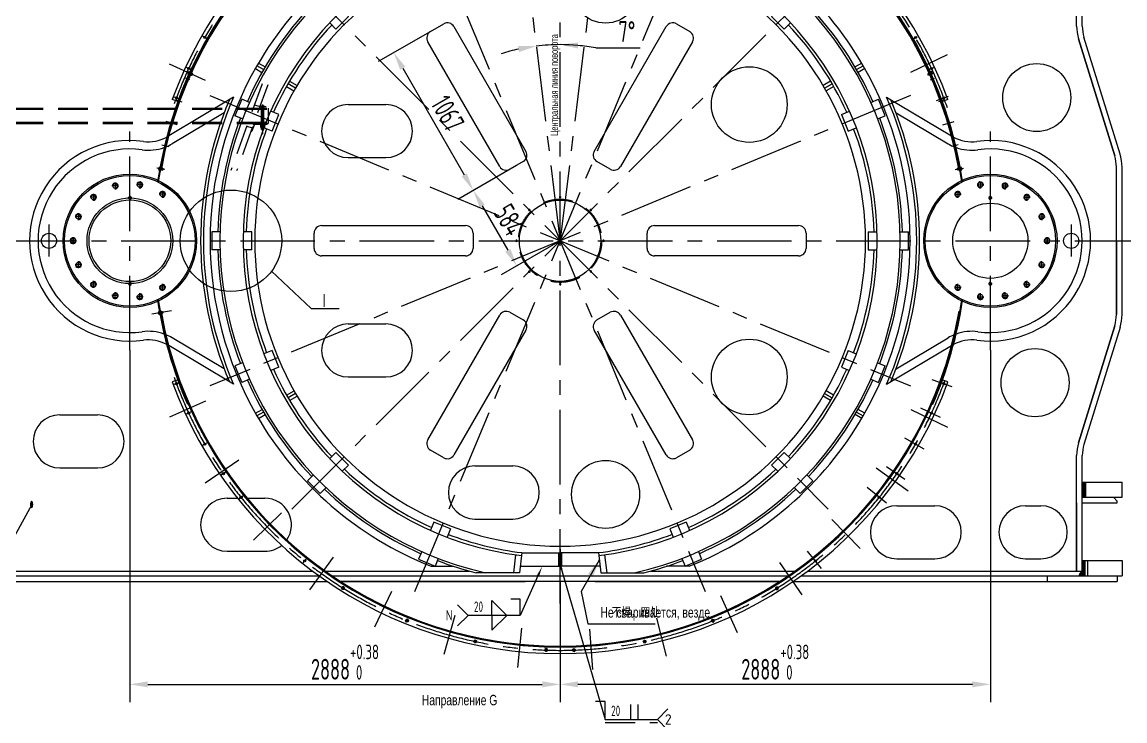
# Model space of a CAD drawing. Header units: millimetres. Extents: x 0 to 16800, y -457 to 11880.
# Drawn here: x 3777 to 11181, y 4265 to 8954 of the extents above; entities that cross this region are included whole.
import ezdxf
from ezdxf.enums import TextEntityAlignment as Align

# ---------------------------------------------------------------- set-up
doc = ezdxf.new("R2010")
doc.units = ezdxf.units.MM
doc.header["$LTSCALE"] = 400
doc.linetypes.add('F', pattern=[0.75, 0.5, -0.25])
doc.linetypes.add('G', pattern=[2, 1.25, -0.25, 0.25, -0.25])
for name, color, linetype in [('01', 7, 'Continuous'), ('02', 1, 'Continuous'), ('04', 2, 'F'), ('05', 142, 'G'), ('08', 1, 'Continuous'), ('10', 1, 'Continuous'), ('11', 3, 'Continuous'), ('13', 3, 'Continuous')]:
    doc.layers.add(name, color=color, linetype=linetype)
doc.styles.get("Standard").update_dxf_attribs({"font": 'isocp', "width": 0.707, "bigfont": 'intecad.shx'})
doc.dimstyles.new('INTE', dxfattribs={"dimscale": 40, "dimtxt": 3.5, "dimasz": 3, "dimexe": 3, "dimexo": 0, "dimgap": 1, "dimtad": 1, "dimdec": 1, "dimdsep": 46, "dimtxsty": 'Standard', "dimcen": 0, "dimclrd": 1, "dimclre": 1, "dimclrt": 3, "dimaunit": 1, "dimadec": 0, "dimazin": 0, "dimtfac": 1, "dimtmove": 0, "dimatfit": 0, "dimfxl": 1, "dimarcsym": 0})
doc.dimstyles.new('INTE$2', dxfattribs={"dimscale": 40, "dimtxt": 3.5, "dimasz": 3, "dimexe": 3, "dimexo": 0, "dimgap": 1, "dimtad": 1, "dimtih": 1, "dimtoh": 1, "dimdec": 1, "dimdsep": 46, "dimtxsty": 'Standard', "dimcen": 0, "dimclrd": 1, "dimclre": 1, "dimclrt": 3, "dimaunit": 1, "dimadec": 0, "dimazin": 0, "dimtfac": 1, "dimtmove": 0, "dimatfit": 0, "dimfxl": 1, "dimarcsym": 0})

# ---------------------------------------------------------------- blocks, each defined once
blk = doc.blocks.new('*D70')
at = {"layer": '08', "color": 1, "lineweight": -2}
for p, q in [((4501.1, 6751.9), (4501.1, 4390.7)), ((7389.1, 5094.1), (7389.1, 4390.7)), ((4621.1, 4510.7), (7269.1, 4510.7))]:
    blk.add_line(p, q, dxfattribs=at)
at = {"layer": '08', "color": 1}
for points in [[(4621.1, 4530.7), (4621.1, 4490.7), (4501.1, 4510.7)], [(7269.1, 4530.7), (7269.1, 4490.7), (7389.1, 4510.7)]]:
    blk.add_solid(points, dxfattribs=at)
at = {"layer": 'Defpoints', "color": 0}
for p in [(4501.1, 6751.9), (7389.1, 5094.1), (7389.1, 4510.7)]:
    blk.add_point(p, dxfattribs=at)
at = {"layer": '08', "color": 3, "insert": (5945.1, 4659.7), "char_height": 140, "attachment_point": 5}
blk.add_mtext('2888{\\C3;\\H0.7x;\\S+0.38^  0;}', dxfattribs=at)
blk = doc.blocks.new('*D71')
at = {"layer": '08', "color": 1, "lineweight": -2}
for p, q in [((10277.1, 6751.9), (10277.1, 4390.7)), ((7389.1, 5094.1), (7389.1, 4390.7)), ((10157.1, 4510.7), (7509.1, 4510.7))]:
    blk.add_line(p, q, dxfattribs=at)
at = {"layer": '08', "color": 1}
for points in [[(7509.1, 4530.7), (7509.1, 4490.7), (7389.1, 4510.7)], [(10157.1, 4530.7), (10157.1, 4490.7), (10277.1, 4510.7)]]:
    blk.add_solid(points, dxfattribs=at)
at = {"layer": 'Defpoints', "color": 0}
for p in [(10277.1, 6751.9), (7389.1, 5094.1), (7389.1, 4510.7)]:
    blk.add_point(p, dxfattribs=at)
at = {"layer": '08', "color": 3, "insert": (8833.1, 4659.7), "char_height": 140, "attachment_point": 5}
blk.add_mtext('2888{\\C3;\\H0.7x;\\S+0.38^  0;}', dxfattribs=at)
blk = doc.blocks.new('RET')
at = {"layer": '01', "color": 7, "linetype": 'Continuous'}
for p, q in [((11299, 6954.1), (11299, 6834.1)), ((11299, 6954.1), (11358.1, 6954.1)), ((11512.9, 6954.1), (11568.7, 6954.1)), ((11568.7, 6834.1), (11568.7, 6954.1)), ((11299, 6834.1), (11358.1, 6834.1)), ((11512.9, 6834.1), (11568.7, 6834.1))]:
    blk.add_line(p, q, dxfattribs=at)
blk = doc.blocks.new('*D72')
at = {"layer": '08', "color": 1, "lineweight": -2}
for p, q in [((7389.1, 9879.9), (7389.1, 10157.3)), ((8363.4, 9839.2), (8411, 9954))]:
    blk.add_line(p, q, dxfattribs=at)
for start, end in [(82.98655, 87.30384), (70.196, 73.35674)]:
    blk.add_arc((7389.1, 7487), 2550.3, start, end, dxfattribs=at)
at = {"layer": '08', "color": 1}
for points in [[(7508.6, 10014.5), (7509.5, 10054.5), (7389.1, 10037.3)], [(8260.4, 9905.1), (8246, 9867.8), (8365.1, 9843.2)]]:
    blk.add_solid(points, dxfattribs=at)
at = {"layer": 'Defpoints', "color": 0}
for p in [(7722, 10015.5), (7389.1, 9879.9), (8363.4, 9839.2), (7389.1, 7487), (7389.1, 5094.1)]:
    blk.add_point(p, dxfattribs=at)
at = {"layer": '08', "color": 3, "insert": (7910, 9983.5), "char_height": 140, "attachment_point": 5}
blk.add_mtext('22.50°', dxfattribs=at)
blk = doc.blocks.new('*D73')
at = {"layer": '08', "color": 1, "lineweight": -2}
for p, q in [((7097.1, 7992.7), (6702.3, 7764.8)), ((6866.2, 7720.8), (7038.2, 7422.9)), ((7389.1, 7487), (6994.3, 7259))]:
    blk.add_line(p, q, dxfattribs=at)
at = {"layer": '08', "color": 1}
for points in [[(6883.5, 7730.8), (6848.9, 7710.8), (6806.2, 7824.8)], [(7055.5, 7432.9), (7020.9, 7412.9), (7098.2, 7319)]]:
    blk.add_solid(points, dxfattribs=at)
at = {"layer": 'Defpoints', "color": 0}
for p in [(7097.1, 7992.7), (7389.1, 7487), (7098.2, 7319)]:
    blk.add_point(p, dxfattribs=at)
at = {"layer": '08', "color": 3, "insert": (7047.5, 7626.9), "char_height": 140, "attachment_point": 5, "rotation": 300.00046}
blk.add_mtext('584', dxfattribs=at)
blk = doc.blocks.new('*D74')
at = {"layer": '08', "color": 1, "lineweight": -2}
for p, q in [((6563.6, 8916.8), (6168.8, 8688.8)), ((6332.7, 8644.9), (6746.2, 7928.7)), ((7097.1, 7992.7), (6702.3, 7764.8))]:
    blk.add_line(p, q, dxfattribs=at)
at = {"layer": '08', "color": 1}
for points in [[(6350, 8654.9), (6315.4, 8634.9), (6272.7, 8748.8)], [(6763.5, 7938.7), (6728.9, 7918.7), (6806.2, 7824.8)]]:
    blk.add_solid(points, dxfattribs=at)
at = {"layer": 'Defpoints', "color": 0}
for p in [(6563.6, 8916.8), (7097.1, 7992.7), (6806.2, 7824.8)]:
    blk.add_point(p, dxfattribs=at)
at = {"layer": '08', "color": 3, "insert": (6634.7, 8341.8), "char_height": 140, "attachment_point": 5, "rotation": 300}
blk.add_mtext('1067', dxfattribs=at)
blk = doc.blocks.new('*U53')
at = {"layer": '01'}
for p, q in [((0, 10), (-9, 4.8)), ((-9, 4.8), (-9, 0)), ((-9, -4.8), (-9, 0)), ((9, 4.8), (0, 10)), ((9, 0), (9, 4.8)), ((0, -10), (-9, -4.8)), ((9, -4.8), (0, -10)), ((9, 0), (9, -4.8))]:
    blk.add_line(p, q, dxfattribs=at)
blk.add_circle((0, 0), 4.8, dxfattribs=at)
at = {"layer": '02'}
blk.add_arc((0, 0), 6, 266.55771, 182.61135, dxfattribs=at)
at = {"layer": '05'}
for p, q in [((9.6, 0), (-9.8, 0)), ((0, 10.6), (0, -10.5))]:
    blk.add_line(p, q, dxfattribs=at)
blk = doc.blocks.new('*U50')
at = {"layer": '01'}
for p, q in [((-6.8, 0), (-6.8, 7.2)), ((-6.8, 7.2), (0, 7.2)), ((-6.8, 4), (0, 4)), ((0, 7.2), (0, 0)), ((0, -7.2), (0, 0)), ((-6.8, 0), (-6.8, -7.2)), ((-6.8, -4), (0, -4)), ((-6.8, -7.2), (0, -7.2))]:
    blk.add_line(p, q, dxfattribs=at)
at = {"layer": '05'}
blk.add_line((-7.9, 0), (1.1, 0), dxfattribs=at)
blk = doc.blocks.new('*U51')
at = {"layer": '10'}
h = blk.add_hatch(dxfattribs=at)
h.set_pattern_fill('_USER', color=256, angle=45, style=0, pattern_type=0)
h.set_pattern_definition([(45, (0, 0), (-0.70711, 0.70711), [])])
h.paths.add_polyline_path([(-12, 0), (-4.2, 0), (-4.2, 2), (-12, 2)])
h.paths.add_polyline_path([(12, 2), (4.2, 2), (4.2, 0), (12, 0)])
at = {"layer": '01'}
for p, q in [((-12, 2), (-12, 0)), ((0, 2), (-12, 2)), ((-12, 0), (0, 0)), ((-4.2, 2), (-4.2, 0)), ((0, 2), (12, 2)), ((12, 0), (0, 0)), ((4.2, 2), (4.2, 0)), ((12, 2), (12, 0))]:
    blk.add_line(p, q, dxfattribs=at)
at = {"layer": '05'}
blk.add_line((0, 4.1), (0, -1.8), dxfattribs=at)
blk = doc.blocks.new('*U52')
at = {"layer": '01'}
for p, q in [((-5.3, 0), (-5.3, 7.2)), ((-5.3, 7.2), (0, 7.2)), ((0, 4), (-5.3, 4)), ((-5.3, 0), (-5.3, -7.2)), ((0, 7.2), (0, 0)), ((0, 4), (25, 4)), ((0, -7.2), (0, 0)), ((3.7, 4), (3.7, 0)), ((3.7, -4), (3.7, 0)), ((25, 4), (25, 0)), ((25, -4), (25, 0)), ((0, -4), (-5.3, -4)), ((-5.3, -7.2), (0, -7.2)), ((0, -4), (25, -4))]:
    blk.add_line(p, q, dxfattribs=at)
at = {"layer": '02'}
for p, q in [((25, 3), (3.7, 3)), ((25, -3), (3.7, -3))]:
    blk.add_line(p, q, dxfattribs=at)
at = {"layer": '05'}
blk.add_line((-8.4, 0), (28.5, 0), dxfattribs=at)
blk = doc.blocks.new('*U54')
at = {"layer": '01'}
for p, q in [((-6.1, 2.1), (-6.1, 0)), ((0, 2.1), (-6.1, 2.1)), ((-6.1, 0), (0, 0)), ((0, 0), (-1.2, 2.1)), ((0, 2.1), (1.2, 0)), ((0, 2.1), (6.1, 2.1)), ((6.1, 0), (0, 0)), ((6.1, 2.1), (6.1, 0))]:
    blk.add_line(p, q, dxfattribs=at)
at = {"layer": '05'}
blk.add_line((0, 4.2), (0, -2.1), dxfattribs=at)
blk = doc.blocks.new('*U55')
at = {"layer": '01'}
for points in [[(-338.2, -229.1), (-238.2, -329.1), (-338.2, -329.1)], [(-338.2, -429.1), (-238.2, -329.1), (-338.2, -329.1)]]:
    blk.add_lwpolyline(points, close=True, dxfattribs=at)
at = {"layer": '02'}
blk.add_lwpolyline([(0, 0, 0, 16, 0), (-28.7, -63.8, 16, 16, 0)], format="xyseb", dxfattribs=at)
for points in [[(-28.7, -63.8), (-148.2, -329.1), (-498.2, -329.1)], [(-568.9, -258.3), (-498.2, -329.1), (-568.9, -399.8)]]:
    blk.add_lwpolyline(points, dxfattribs=at)
at = {"layer": '13', "width": 1.010989}
blk.add_text('N', height=70, dxfattribs=at).set_placement((-648.2, -364.1), (-602.2, -364.1), align=Align.FIT)
at = {"layer": '13', "width": 0.707}
blk.add_text('20', height=70, dxfattribs=at).set_placement((-458.2, -306.1))
blk = doc.blocks.new('*U56')
at = {"layer": '01'}
for p, q in [((482.8, -972.9), (482.8, -1072.9)), ((532.8, -972.9), (532.8, -1072.9))]:
    blk.add_line(p, q, dxfattribs=at)
at = {"layer": '02'}
blk.add_lwpolyline([(0, 0, 0, 16, 0), (19.6, -67.2, 16, 16, 0)], format="xyseb", dxfattribs=at)
for points in [[(19.6, -67.2), (312.8, -1072.9), (662.8, -1072.9)], [(733.5, -1002.1), (662.8, -1072.9), (733.5, -1143.6)]]:
    blk.add_lwpolyline(points, dxfattribs=at)
at = {"layer": '04'}
blk.add_line((312.8, -1093.9), (662.8, -1093.9), dxfattribs=at)
at = {"layer": '13', "width": 0.707}
blk.add_text('20', height=70, dxfattribs=at).set_placement((352.8, -1049.9))
at = {"layer": '13', "width": 1.077179}
blk.add_text('2', height=70, dxfattribs=at).set_placement((712.8, -1107.9), (758.8, -1107.9), align=Align.FIT)
blk = doc.blocks.new('*D68')
at = {"layer": '08', "color": 1, "lineweight": -2}
blk.add_line((7628.1, 8781), (7927.1, 8781), dxfattribs=at)
for start, end in [(102.22622, 107.45262), (89.99992, 96.99982), (79.53621, 89.99992), (79.54712, 84.77352)]:
    blk.add_arc((7389.1, 7486.9), 1316, start, end, dxfattribs=at)
at = {"layer": '08', "color": 1}
for points in [[(7508.1, 8777.5), (7509.9, 8817.4), (7389.1, 8802.9)], [(7107.1, 8792.8), (7113.8, 8753.4), (7228.7, 8793.1)]]:
    blk.add_solid(points, dxfattribs=at)
at = {"layer": 'Defpoints', "color": 0}
for p in [(7389.1, 10033), (7132.2, 9579.5), (7282, 8798.6), (7389.1, 7486.9), (7389.1, 5052.3)]:
    blk.add_point(p, dxfattribs=at)
at = {"layer": '08', "color": 3, "insert": (7837.6, 8891), "char_height": 140, "attachment_point": 5}
blk.add_mtext('7°', dxfattribs=at)
blk = doc.blocks.new('*D69')
at = {"layer": '08', "color": 1, "lineweight": -2}
blk.add_line((7836.4, 9165.1), (8135.4, 9165.1), dxfattribs=at)
for start, end in [(93.9595, 97.91908), (83.00002, 89.99992), (75.07612, 83.00002), (75.08086, 79.04044)]:
    blk.add_arc((7389.1, 7486.9), 1736.8, start, end, dxfattribs=at)
at = {"layer": '08', "color": 1}
for points in [[(7268.5, 9239.6), (7269.9, 9199.6), (7389.1, 9223.7)], [(7716.2, 9172.3), (7722.4, 9211.8), (7600.8, 9210.8)]]:
    blk.add_solid(points, dxfattribs=at)
at = {"layer": 'Defpoints', "color": 0}
for p in [(7389.1, 10033), (7646, 9579.5), (7459.8, 9222.3), (7389.1, 7486.9), (7389.1, 5052.3)]:
    blk.add_point(p, dxfattribs=at)
at = {"layer": '08', "color": 3, "insert": (8045.9, 9275.1), "char_height": 140, "attachment_point": 5}
blk.add_mtext('7°', dxfattribs=at)

msp = doc.modelspace()

# ---------------------------------------------------------------- hatches: boundary and pattern name
at = {"layer": '02', "linetype": 'Continuous'}
h = msp.add_hatch(dxfattribs=at)
h.set_pattern_fill('_USER', color=1, scale=5, angle=315, style=0, double=1, pattern_type=0)
h.set_pattern_definition([(315, (127.9163, 2847.4585), (3.535534, 3.535534), []), (45, (127.9163, 2847.4585), (-3.535534, 3.535534), [])])
h.paths.add_polyline_path([(10919.11, 5867.95), (10894.11, 5867.95), (10894.11, 5765.95), (10919.11, 5765.95)])
h.paths.add_polyline_path([(10894.11, 5270.95), (10894.11, 5238.95), (10913.11, 5238.95), (10913.11, 5340.95), (10894.11, 5340.95)])
h = msp.add_hatch(dxfattribs=at)
h.set_pattern_fill('_USER', color=1, scale=5, angle=45, style=0, double=1, pattern_type=0)
h.set_pattern_definition([(315, (127.9163, 14464.586), (-3.5355339, -3.5355339), []), (225, (127.9163, 14464.586), (-3.5355339, 3.5355339), [])])
h.paths.add_polyline_path([(10894.11, 5238.95), (10870.11, 5238.95), (10888.11, 5270.95), (10894.11, 5270.95)])
at = {"layer": '10'}
h = msp.add_hatch(color=256, dxfattribs=at)
h.paths.add_polyline_path([(4892.75, 8582.05), (4888.17, 8584.06, 0.0009154), (4884.17, 8574.9), (4888.76, 8572.9, -0.0009154)])
h.paths.add_polyline_path([(4888.76, 8572.9), (4884.17, 8574.9, 0.0144723), (4825.42, 8428.16), (4830.12, 8426.43, -0.0144723)])
for points in [[(4830.12, 8426.43), (4825.42, 8428.16, 0.0144723), (4775.27, 8278.26), (4780.05, 8276.81, -0.0144723)], [(4780.05, 8276.81), (4775.27, 8278.26, 0.0090853), (4748.24, 8182.77, 0.0068813), (4754.33, 8186.22, -0.0086375)], [(4693.24, 7891.11, 0.002914), (4688.52, 7893.32, 0.0008591), (4687.13, 7884.04), (4692.08, 7883.31, -0.000723)]]:
    msp.add_hatch(color=256, dxfattribs=at).paths.add_polyline_path(points)
h = msp.add_hatch(color=256, dxfattribs=at)
h.paths.add_polyline_path([(4754.33, 8186.22, -0.0068813), (4748.24, 8182.77, 0.0053863), (4733.87, 8125.72), (4738.73, 8124.55, -0.005834)])
h.paths.add_polyline_path([(4738.73, 8124.55), (4733.87, 8125.72, 0.0012331), (4730.75, 8112.61, 0.0048196), (4736.37, 8114.69, -0.0009299)])
h.paths.add_polyline_path([(4736.37, 8114.69, -0.0048196), (4730.75, 8112.61, 0.0128728), (4702.07, 7974.97), (4706.99, 7974.08, -0.0131753)])
h.paths.add_polyline_path([(4705.57, 7966.21), (4700.65, 7967.1, 0.0068448), (4688.52, 7893.32, -0.002914), (4693.24, 7891.11, -0.0069803)])

# ---------------------------------------------------------------- linework, layer by layer
for p, q in [((8863.09, 5200.97), (5915.14, 5200.97)), ((7389.11, 5200.95), (7389.11, 4716.95))]:
    msp.add_line(p, q)
at = {"layer": '01'}
for p, q in [((10856.11, 8927.95), (10856.11, 9702.95)), ((10894.11, 8927.95), (10894.11, 9702.95)), ((6519, 8891.01), (6608.2, 8942.51)), ((6676.5, 8924.21), (7160, 8086.77)), ((7618.2, 8086.78), (8101.7, 8924.22)), ((8170, 8942.52), (8259.2, 8891.02)), ((6984.2, 7985.27), (6500.7, 8822.71)), ((8277.5, 8822.72), (7794, 7985.28)), ((11111.77, 8056.98), (10869.14, 8841.69)), ((10869.14, 8841.69), (11111.77, 8056.98)), ((11148.08, 8068.21), (10905.44, 8852.92)), ((5398.98, 8635.96), (5354.38, 8661.71)), ((5364.65, 8679.32), (5409.25, 8653.56)), ((9413.57, 8679.32), (9368.97, 8653.56)), ((9379.24, 8635.96), (9423.84, 8661.71)), ((9379.24, 8635.96), (9423.84, 8661.71)), ((5343.47, 8642.61), (5388.07, 8616.86)), ((9434.75, 8642.61), (9390.14, 8616.86)), ((4892.75, 8582.05), (4888.17, 8584.06)), ((5552.41, 8521.98), (5602.86, 8492.85)), ((5613.76, 8511.96), (5563.31, 8541.09)), ((5573.59, 8558.69), (5624.03, 8529.56)), ((9204.63, 8558.69), (9154.18, 8529.56)), ((9164.46, 8511.96), (9214.91, 8541.09)), ((9225.81, 8521.98), (9175.36, 8492.85)), ((9181.78, 8521.96), (9214.91, 8541.09)), ((9885.48, 8582.05), (9890.05, 8584.06)), ((5197.34, 8449.95), (4761.71, 8190.61)), ((9580.88, 8449.95), (10016.52, 8190.6)), ((4822.82, 8421.02), (4786.17, 8434.36)), ((5966.11, 8400.95), (6220.11, 8400.95)), ((9992.07, 8434.33), (9955.42, 8421)), ((5134.22, 8346.04), (4785.2, 8138.26)), ((9644, 8346.04), (9993.02, 8138.26)), ((5966.11, 8044.95), (6220.11, 8044.95)), ((7141.7, 8018.46), (7052.5, 7966.96)), ((7725.7, 7966.97), (7636.5, 8018.47)), ((4710.44, 7959.28), (4704.53, 7960.32)), ((10067.79, 7959.27), (10073.7, 7960.31)), ((11123.11, 6991.95), (11123.11, 7981.95)), ((11123.11, 7486.95), (11123.11, 7981.95)), ((11123.11, 7943.95), (11123.11, 7981.95)), ((11161.11, 6991.95), (11161.11, 7981.95)), ((4692.08, 7883.31), (4687.13, 7884.04)), ((10086.14, 7883.31), (10091.09, 7884.04)), ((5788.11, 7588.45), (6755.11, 7588.45)), ((8023.11, 7588.47), (8990.11, 7588.47)), ((5738.11, 7435.45), (5738.11, 7538.45)), ((6805.11, 7538.45), (6805.11, 7435.45)), ((7973.11, 7435.47), (7973.11, 7538.47)), ((9040.11, 7538.47), (9040.11, 7435.47)), ((11123.11, 7486.95), (11123.11, 6991.95)), ((6755.11, 7385.45), (5788.11, 7385.45)), ((8990.11, 7385.47), (8023.11, 7385.47)), ((4692.08, 7090.59), (4687.13, 7089.86)), ((10086.14, 7090.59), (10091.09, 7089.86)), ((4710.44, 7014.62), (4704.53, 7013.58)), ((6500.72, 6151.2), (6984.22, 6988.65)), ((7052.52, 7006.95), (7141.72, 6955.45)), ((7636.52, 6955.46), (7725.72, 7006.96)), ((7794.02, 6988.66), (8277.52, 6151.21)), ((10067.79, 7014.63), (10073.7, 7013.59)), ((11123.11, 7029.95), (11123.11, 6991.95)), ((5966.11, 6928.98), (6220.11, 6928.98)), ((7160.02, 6887.15), (6676.52, 6049.7)), ((8101.72, 6049.71), (7618.22, 6887.16)), ((11111.77, 6916.92), (10869.14, 6132.21)), ((10869.14, 6132.21), (11111.77, 6916.92)), ((11148.08, 6905.69), (10905.44, 6120.98)), ((5134.22, 6627.86), (4785.2, 6835.65)), ((9644, 6627.86), (9993.02, 6835.65)), ((5197.34, 6523.95), (4761.7, 6783.3)), ((9580.88, 6523.95), (10016.52, 6783.3)), ((4833.15, 6556.64), (4786.17, 6539.54)), ((5966.1, 6572.98), (6220.1, 6572.98)), ((9992.07, 6539.57), (9945.08, 6556.67)), ((5553.21, 6450.53), (5603.65, 6479.66)), ((5613.76, 6461.96), (5563.31, 6432.84)), ((5573.59, 6415.24), (5624.03, 6444.36)), ((9204.63, 6415.24), (9154.18, 6444.36)), ((9164.46, 6461.96), (9214.91, 6432.84)), ((9225.01, 6450.53), (9174.56, 6479.66)), ((9181.78, 6451.96), (9214.91, 6432.84)), ((4892.75, 6391.85), (4888.17, 6389.84)), ((9885.48, 6391.85), (9890.05, 6389.84)), ((4030.11, 6318.95), (4284.11, 6318.95)), ((5344.27, 6329.9), (5388.87, 6355.66)), ((5398.98, 6337.96), (5354.38, 6312.21)), ((5364.65, 6294.61), (5409.25, 6320.36)), ((9413.57, 6294.61), (9368.97, 6320.36)), ((9379.24, 6337.96), (9423.84, 6312.21)), ((9379.24, 6337.96), (9423.84, 6312.21)), ((9433.95, 6329.9), (9389.35, 6355.66)), ((6608.22, 6031.4), (6519.02, 6082.9)), ((8259.22, 6082.91), (8170.02, 6031.41)), ((10856.11, 5270.95), (10856.11, 6045.95)), ((10894.11, 5270.95), (10894.11, 6045.95)), ((4030.11, 5962.95), (4284.11, 5962.95)), ((6817.1, 5975.97), (7071.1, 5975.97)), ((10919.11, 5765.95), (10919.11, 5867.95)), ((11161.11, 5765.95), (11161.11, 5867.95)), ((5154.11, 5759.95), (5223.39, 5759.95)), ((5287.71, 5759.95), (5408.11, 5759.95)), ((9650.1, 5708.96), (9904.1, 5708.95)), ((10513.1, 5708.95), (10615.1, 5708.95)), ((10894.11, 5727.95), (11129.11, 5727.95)), ((11104.11, 5765.95), (11129.11, 5740.95)), ((11129.11, 5727.95), (11129.11, 5740.95)), ((6817.1, 5619.97), (7071.1, 5619.97)), ((7389.11, 5416.96), (7389.11, 5302.96)), ((7389.11, 5416.96), (7389.11, 5302.96)), ((7389.11, 5416.96), (7389.11, 5302.96)), ((7389.11, 5416.96), (7389.11, 5302.96)), ((5154.11, 5403.95), (5408.11, 5403.95)), ((7131.99, 5392.94), (7389.1, 5392.94)), ((7379.1, 5392.94), (7379.1, 5302.94)), ((7646.21, 5392.94), (7389.1, 5392.94)), ((7399.1, 5392.94), (7399.1, 5302.94)), ((9650.1, 5352.96), (9904.1, 5352.95)), ((10513.1, 5352.95), (10615.1, 5352.95)), ((10894.11, 5340.95), (11161.11, 5340.95)), ((10913.11, 5238.95), (10913.11, 5340.95)), ((10932.11, 5238.95), (10932.11, 5340.95)), ((11161.11, 5340.95), (11161.11, 5238.95)), ((2258.11, 5270.95), (5727.11, 5270.95)), ((5811.85, 5270.95), (6780.75, 5270.95)), ((7120.94, 5302.94), (7389.1, 5302.94)), ((7657.26, 5302.94), (7389.1, 5302.94)), ((7997.47, 5270.95), (8966.37, 5270.95)), ((9051.11, 5270.95), (10894.11, 5270.95)), ((10894.11, 5270.95), (10894.11, 5238.95)), ((2258.11, 5238.95), (5770.66, 5238.95)), ((2322.11, 5200.95), (5824.79, 5200.95)), ((5857.81, 5238.95), (7389.11, 5238.95)), ((5915.14, 5200.95), (7154.66, 5200.95)), ((7389.11, 5238.95), (8920.42, 5238.95)), ((7623.56, 5200.95), (8863.09, 5200.95)), ((8953.44, 5200.95), (10659.11, 5200.95)), ((9007.57, 5238.95), (11161.11, 5238.95)), ((10659.11, 5238.95), (10659.11, 5200.95)), ((10659.11, 5200.95), (11129.11, 5200.95)), ((11129.11, 5238.95), (11129.11, 5200.95)), ((7121.16, 5081.77), (7058.62, 5081.77)), ((7121.16, 4973.89), (7121.16, 5081.77)), ((7691.91, 4395.45), (7626.17, 4395.45)), ((7691.91, 4275.08), (7691.91, 4395.45))]:
    msp.add_line(p, q, dxfattribs=at)
at = {"layer": '01', "color": 7, "linetype": 'Continuous'}
for p, q in [((10856.11, 8927.95), (10856.11, 9105.95)), ((10894.11, 5867.95), (11161.11, 5867.95)), ((10856.11, 5727.95), (10856.11, 5270.95)), ((10894.11, 5765.95), (11161.11, 5765.95)), ((7090.08, 5379.81), (7075.24, 5258.94)), ((7132.17, 5394.41), (7115.54, 5258.94)), ((7646.03, 5394.4), (7662.66, 5258.94)), ((7688.12, 5379.81), (7702.96, 5258.94)), ((6522.91, 5302.96), (6674.3, 5302.96)), ((7115.55, 5258.94), (6826.23, 5258.94)), ((7662.66, 5258.94), (7951.97, 5258.94)), ((8255.3, 5302.96), (8103.92, 5302.96)), ((10888.11, 5270.95), (10870.11, 5238.95))]:
    msp.add_line(p, q, dxfattribs=at)
at = {"layer": '01'}
for centre, radius in [((7694.11, 9175.95), 228.5), ((5003.73, 8851.3), 7), ((9774.49, 8851.3), 7), ((10588.31, 8447.65), 228.5), ((4896.24, 8643.27), 7), ((8659.11, 8400.95), 254), ((9881.99, 8643.27), 7), ((4813.75, 8445.6), 7), ((9964.47, 8445.6), 7), ((4501.11, 7486.95), 447.5), ((4501.11, 7486.96), 438), ((4501.11, 7486.95), 437.75), ((10277.11, 7486.95), 447.5), ((10277.11, 7486.96), 438), ((10277.11, 7486.95), 437.75), ((4402.51, 7854.97), 15.6), ((4567.28, 7862.16), 15.6), ((10210.94, 7862.16), 15.6), ((10375.71, 7854.97), 15.6), ((4501.11, 7486.96), 287.69), ((4256.2, 7778.82), 15.6), ((4501.11, 7774.22), 8), ((4719.65, 7799.04), 15.6), ((7389.11, 7779.05), 3), ((10058.57, 7799.04), 15.6), ((10277.11, 7774.22), 8), ((10522.02, 7778.82), 15.6), ((4501.11, 7486.96), 274), ((7389.11, 7486.96), 273), ((10277.11, 7486.95), 252.42), ((10277.11, 7486.95), 252.42), ((4155.8, 7647.96), 15.6), ((7182.56, 7693.5), 3), ((7595.66, 7693.5), 3), ((10622.42, 7647.96), 15.6), ((3958.31, 7486.95), 50.8), ((4120.11, 7486.95), 15.6), ((4120.11, 7486.95), 15.6), ((7097.01, 7486.95), 3), ((7097.01, 7486.95), 3), ((7681.21, 7486.95), 3), ((7681.21, 7486.95), 3), ((10658.11, 7486.95), 15.6), ((10658.11, 7486.95), 15.6), ((10819.91, 7486.95), 50.8), ((4155.8, 7325.94), 15.6), ((10622.42, 7325.94), 15.6), ((7182.56, 7280.4), 3), ((7595.66, 7280.4), 3), ((4256.2, 7195.08), 15.6), ((4501.12, 7199.7), 8), ((4719.65, 7174.86), 15.6), ((7389.11, 7194.85), 3), ((10058.57, 7174.86), 15.6), ((10277.1, 7199.7), 8), ((10522.02, 7195.08), 15.6), ((4402.51, 7118.93), 15.6), ((4567.28, 7111.74), 15.6), ((10210.94, 7111.74), 15.6), ((10375.71, 7118.93), 15.6), ((8659.1, 6572.96), 254), ((10577.11, 6534.95), 228.5), ((4813.75, 6528.3), 7), ((9964.47, 6528.3), 7), ((4896.24, 6330.63), 7), ((9881.99, 6330.63), 7), ((5003.73, 6122.6), 7), ((9774.49, 6122.6), 7), ((7694.11, 5784.95), 228.5), ((5128.55, 5924.47), 7), ((9649.68, 5924.47), 7), ((5246.9, 5765.78), 7), ((9531.33, 5765.78), 7), ((5674.86, 5339.2), 7), ((9103.37, 5339.2), 7)]:
    msp.add_circle(centre, radius, dxfattribs=at)
for centre, radius, start, end in [((7389.11, 7486.95), 2731, 90, 171.63957), ((7389.11, 7486.95), 2770, 19.99973, 159.99973), ((7389.11, 7486.95), 2731, 8.36043, 90), ((7389.11, 7486.95), 2726, 8.360431, 171.639569), ((7389.11, 7486.95), 2720, 9.999861, 169.999861), ((7389.11, 7486.96), 2283, 102.602178, 257.40004), ((7389.11, 7486.96), 2283, 282.59961, 77.397822), ((7389.11, 7486.96), 2349.5, 111.63375, 150), ((7389.11, 7486.96), 2349.5, 30, 68.36625), ((7389.11, 7486.95), 2128.25, 96.999751, 262.999936), ((7389.11, 7486.95), 2128.25, 276.999611, 83.000064), ((7389.11, 7486.96), 2050, 90, 150), ((7389.11, 7486.96), 2050, 30, 90), ((7389.11, 7486.96), 2298, 136.495911, 156.003624), ((7389.11, 7486.96), 2298, 23.995911, 43.503624), ((7389.11, 7486.96), 2108.25, 136.630583, 155.86891), ((6544, 8847.71), 50, 120, 210), ((6633.2, 8899.21), 50, 30, 120), ((8145, 8899.22), 50, 60, 150), ((8234.2, 8847.72), 50, 330, 60), ((7389.11, 7486.96), 2108.25, 24.130583, 43.36891), ((7389.11, 7486.96), 2349.5, 150, 210), ((7389.11, 7486.96), 2349.5, 330, 30), ((7389.11, 7486.95), 2394, 156.280735, 203.719265), ((7389.11, 7486.96), 2050, 150, 210), ((7389.11, 7486.96), 2050, 330, 30), ((7389.11, 7486.95), 2394, 336.280735, 23.719265), ((7389.11, 7486.95), 2413, 156.908094, 203.091906), ((5966.11, 8222.95), 178, 90, 270), ((6220.11, 8222.95), 178, 270, 90), ((7389.11, 7486.95), 2413, 336.908094, 23.091906), ((7389.11, 7486.96), 2298, 158.995911, 178.503624), ((7389.11, 7486.96), 2298, 1.495911, 21.003624), ((7389.11, 7486.96), 2108.25, 159.130583, 178.36891), ((7389.11, 7486.96), 2108.25, 1.630583, 20.86891), ((4501.11, 7486.95), 673, 82.250425, 277.749575), ((4626.11, 8405.48), 254, 262.250425, 298.740658), ((10152.11, 8405.48), 254, 241.261424, 277.749575), ((10277.11, 7486.95), 673, 262.250425, 97.749575), ((4501.11, 7486.95), 616, 82.250425, 277.749575), ((4626.11, 8405.48), 311, 262.250425, 289.661302), ((4626.11, 8405.48), 311, 292.111986, 300.76674), ((7116.7, 8061.77), 50, 300, 30), ((7661.5, 8061.78), 50, 150, 240), ((10152.11, 8405.48), 311, 239.23326, 247.889538), ((10152.11, 8405.48), 311, 250.340177, 277.749575), ((10277.11, 7486.95), 616, 262.250425, 97.749575), ((10869.11, 7981.95), 254, 0, 17.181688), ((10869.11, 7981.95), 254, 0, 17.181688), ((10869.11, 7981.95), 292, 0, 17.181688), ((7027.5, 8010.27), 50, 210, 300), ((7750.7, 8010.28), 50, 240, 330), ((5788.11, 7538.45), 50, 90, 180), ((6755.11, 7538.45), 50, 0, 90), ((8023.11, 7538.47), 50, 90, 180), ((8990.11, 7538.47), 50, 0, 90), ((7389.11, 7486.96), 2298, 181.495911, 201.003624), ((7389.11, 7486.96), 2108.25, 181.630583, 200.86891), ((5788.11, 7435.45), 50, 180, 270), ((6755.11, 7435.45), 50, 270, 0), ((8023.11, 7435.47), 50, 180, 270), ((8990.11, 7435.47), 50, 270, 0), ((7389.11, 7486.96), 2108.25, 339.130583, 358.36891), ((7389.11, 7486.96), 2298, 338.995911, 358.503624), ((7389.11, 7486.95), 2731, 188.36043, 203.686038), ((7389.11, 7486.95), 2726, 188.360431, 351.639569), ((7389.11, 7486.95), 2731, 336.313962, 351.63957), ((7389.11, 7486.95), 2720, 190.000139, 350.000139), ((7027.52, 6963.65), 50, 60, 150), ((7750.72, 6963.66), 50, 30, 120), ((10869.11, 6991.95), 254, 342.818312, 0), ((10869.11, 6991.95), 254, 342.818312, 0), ((10869.11, 6991.95), 292, 342.818312, 0), ((5966.1, 6750.98), 178, 89.99963, 269.99963), ((6220.1, 6750.98), 178, 269.99963, 89.99963), ((7116.72, 6912.15), 50, 330, 60), ((7661.52, 6912.16), 50, 120, 210), ((4626.11, 6568.42), 311, 70.338795, 97.749575), ((4626.11, 6568.42), 254, 61.259494, 97.749575), ((4626.11, 6568.42), 311, 59.23326, 67.888115), ((10152.11, 6568.42), 311, 112.110361, 120.76674), ((10152.11, 6568.42), 254, 82.250425, 118.738424), ((10152.11, 6568.42), 311, 82.250425, 109.659727), ((7389.11, 7486.96), 2108.25, 204.130583, 223.36891), ((7389.11, 7486.96), 2108.25, 316.630583, 335.86891), ((7389.11, 7486.95), 2770, 200.00027, 340.00027), ((7389.11, 7486.95), 2770, 200.00027, 340.00027), ((7389.11, 7486.95), 2726, 200.000274, 340.000274), ((7389.11, 7486.95), 2720, 200.000275, 340.000275), ((7389.11, 7486.96), 2298, 203.995911, 223.503624), ((7389.11, 7486.96), 2298, 316.495911, 336.003624), ((7389.11, 7486.96), 2050, 210, 270), ((7389.11, 7486.96), 2050, 270, 330), ((4030.11, 6140.95), 178, 90, 270), ((4284.11, 6140.95), 178, 270, 90), ((7389.11, 7486.96), 2349.5, 210, 248.36625), ((7389.11, 7486.96), 2349.5, 291.63375, 330), ((6544.02, 6126.2), 50, 150, 240), ((8234.22, 6126.21), 50, 300, 30), ((11148.11, 6045.95), 254, 162.818312, 180), ((6633.22, 6074.7), 50, 240, 330), ((8145.02, 6074.71), 50, 210, 300), ((7389.11, 7486.96), 2108.25, 226.630583, 245.86891), ((6817.1, 5797.97), 178, 89.99963, 269.99963), ((7071.1, 5797.97), 178, 269.99963, 89.99963), ((7389.11, 7486.96), 2108.25, 294.130583, 313.36891), ((7389.11, 7486.96), 2298, 226.495911, 246.003624), ((7389.11, 7486.96), 2298, 293.995911, 313.503624), ((5154.11, 5581.95), 178, 90, 270), ((5408.11, 5581.95), 178, 324.878957, 90), ((9650.1, 5530.96), 178, 89.999729, 269.999729), ((9904.1, 5530.95), 178, 269.999729, 89.999729), ((10513.1, 5530.95), 178, 89.999729, 269.999729), ((10615.1, 5530.95), 178, 269.999729, 89.999729), ((7389.11, 7486.96), 2108.25, 249.130583, 262.999968), ((7389.11, 7486.96), 2108.25, 276.999581, 290.86891), ((5408.11, 5581.95), 178, 270, 308.729851), ((7389.11, 7486.96), 2298, 248.995911, 255.823671), ((7389.11, 7486.96), 2298, 284.175979, 291.003624)]:
    msp.add_arc(centre, radius, start, end, dxfattribs=at)
at = {"layer": '01', "color": 7, "linetype": 'Continuous'}
for centre, radius, start, end in [((11148.11, 8927.95), 292, 180, 197.181688), ((11148.11, 8927.95), 292, 180, 197.181688), ((11148.11, 8927.95), 254, 180, 197.181688), ((11148.11, 6045.95), 292, 162.818312, 180)]:
    msp.add_arc(centre, radius, start, end, dxfattribs=at)
at = {"layer": '02', "color": 1, "linetype": 'Continuous'}
for p, q in [((5451.64, 7282), (5718.83, 7032.13)), ((5718.83, 7032.13), (5906.06, 7032.13))]:
    msp.add_line(p, q, dxfattribs=at)
at = {"layer": '02'}
msp.add_line((3841.78, 5712.49), (2692.25, 3640.16), dxfattribs=at)
at = {"layer": '02', "color": 1, "linetype": 'Continuous'}
msp.add_circle((5179.83, 7486.95), 340.42, dxfattribs=at)
at = {"layer": '02'}
for centre, radius, start, end in [((4402.51, 7854.97), 19.5, 260, 170), ((4567.28, 7862.16), 19.5, 260, 170), ((10210.94, 7862.16), 19.5, 10, 280), ((10375.71, 7854.97), 19.5, 10, 280), ((4256.2, 7778.82), 19.5, 260, 170), ((4501.11, 7774.22), 10, 260, 170), ((4719.65, 7799.04), 19.5, 260, 170), ((7389.11, 7779.05), 4, 190, 100), ((10058.57, 7799.04), 19.5, 10, 280), ((10277.11, 7774.22), 10, 10, 280), ((10522.02, 7778.82), 19.5, 10, 280), ((4155.8, 7647.96), 19.5, 260, 170), ((7182.56, 7693.5), 4, 80, 350), ((7595.66, 7693.5), 4, 190, 100), ((10622.42, 7647.96), 19.5, 10, 280), ((4120.11, 7486.95), 19.5, 190, 100), ((4120.11, 7486.95), 19.5, 260, 170), ((7097.01, 7486.95), 4, 10, 280), ((7097.01, 7486.95), 4, 80, 350), ((7681.21, 7486.95), 4, 190, 100), ((7681.21, 7486.95), 4, 260, 170), ((10658.11, 7486.95), 19.5, 10, 280), ((10658.11, 7486.95), 19.5, 80, 350), ((4155.8, 7325.94), 19.5, 190, 100), ((10622.42, 7325.94), 19.5, 80, 350), ((7182.56, 7280.4), 4, 10, 280), ((7595.66, 7280.4), 4, 260, 170), ((4256.2, 7195.08), 19.5, 190, 100), ((4501.12, 7199.7), 10, 190.001587, 100.001587), ((4719.65, 7174.86), 19.5, 190, 100), ((7389.11, 7194.85), 4, 260, 170), ((10058.57, 7174.86), 19.5, 80, 350), ((10277.1, 7199.7), 10, 79.998413, 349.998413), ((10522.02, 7195.08), 19.5, 80, 350), ((4402.51, 7118.93), 19.5, 190, 100), ((4567.28, 7111.74), 19.5, 190, 100), ((10210.94, 7111.74), 19.5, 80, 350), ((10375.71, 7118.93), 19.5, 80, 350)]:
    msp.add_arc(centre, radius, start, end, dxfattribs=at)
at = {"layer": '04', "color": 2, "linetype": 'F'}
for p, q in [((5389.11, 8540.97), (5178.11, 7958.94)), ((5427.14, 8534.08), (5217.29, 7955.51)), ((5393.09, 8201.32), (5393.09, 8440.3)), ((2220.11, 8376.96), (5430.11, 8376.96)), ((2220.11, 8368.96), (5430.11, 8368.96)), ((5338.09, 8400), (5373.82, 8387.07)), ((5377.45, 8386.96), (5416.59, 8386.96)), ((5385.09, 8274.96), (5385.09, 8386.96)), ((5401.09, 8274.96), (5401.09, 8386.96)), ((5430.11, 8376.96), (5430.11, 8274.96)), ((2220.11, 8282.96), (5430.11, 8282.96)), ((2220.11, 8274.96), (5430.11, 8274.96)), ((5286.35, 8257.08), (5322.08, 8244.14)), ((5315.02, 8224.96), (5320.62, 8222.93)), ((5334.91, 8262.37), (5320.62, 8222.93)), ((5423.09, 8274.96), (5343.09, 8274.96)), ((5344.31, 8274.96), (5430.11, 8274.96)), ((5344.31, 8268.96), (5393.09, 8268.96)), ((5378.09, 8268.96), (5385.09, 8268.96)), ((5378.09, 8265.96), (5378.09, 8268.96)), ((5393.09, 8265.96), (5378.09, 8265.96)), ((5379.72, 8261.86), (5393.09, 8261.86)), ((5379.72, 8247.06), (5379.72, 8261.86)), ((5393.09, 8247.06), (5379.72, 8247.06)), ((5380.89, 8265.96), (5393.09, 8265.96)), ((5380.89, 8261.86), (5380.89, 8265.96)), ((5393.09, 8261.86), (5380.89, 8261.86)), ((5385.09, 8265.96), (5385.09, 8274.96)), ((5385.09, 8247.06), (5385.09, 8261.86)), ((5385.09, 8232.96), (5385.09, 8247.06)), ((5385.09, 8232.96), (5401.09, 8232.96)), ((5387.09, 8247.06), (5387.09, 8232.96)), ((5393.09, 8265.96), (5390.73, 8261.86)), ((5393.09, 8263.91), (5393.09, 8270.77)), ((5393.09, 8268.96), (5423.09, 8268.96)), ((5393.09, 8259.76), (5393.09, 8268.06)), ((5393.09, 8265.96), (5408.09, 8265.96)), ((5405.29, 8265.96), (5393.09, 8265.96)), ((5393.09, 8261.86), (5395.46, 8265.96)), ((5393.09, 8246.01), (5393.09, 8262.91)), ((5393.09, 8261.86), (5405.29, 8261.86)), ((5406.47, 8261.86), (5393.09, 8261.86)), ((5393.09, 8247.06), (5406.47, 8247.06)), ((5399.09, 8247.06), (5399.09, 8232.96)), ((5401.09, 8265.96), (5401.09, 8274.96)), ((5408.09, 8268.96), (5401.09, 8268.96)), ((5401.09, 8247.06), (5401.09, 8261.86)), ((5401.09, 8232.96), (5401.09, 8247.06)), ((5405.29, 8261.86), (5405.29, 8265.96)), ((5406.47, 8247.06), (5406.47, 8261.86)), ((5408.09, 8265.96), (5408.09, 8268.96)), ((5423.09, 8274.96), (5423.09, 8268.96))]:
    msp.add_line(p, q, dxfattribs=at)
for centre, radius in [((5393.09, 8386.96), 8), ((7389.11, 7486.95), 279)]:
    msp.add_circle(centre, radius, dxfattribs=at)
for radius in [16, 10]:
    msp.add_arc((5344.31, 8258.96), radius, 90, 160.07325, dxfattribs=at)
at = {"layer": '05'}
for p, q in [((7389.11, 5052.32), (7389.12, 10032.96)), ((6414.79, 5134.75), (8363.43, 9839.16)), ((6414.8, 9839.16), (8363.42, 5134.74)), ((7132.19, 9579.5), (7389.11, 7486.94)), ((7646.04, 9579.49), (7389.11, 7486.94)), ((5588.8, 5686.65), (9189.42, 9287.25)), ((5588.81, 9287.26), (9189.41, 5686.64)), ((5014.94, 8844.9), (4989.34, 8859.53)), ((9762.6, 8844.5), (9786.39, 8858.11)), ((9743.32, 8619.18), (9988.41, 8737.05)), ((5008.52, 8562.6), (4767.76, 8671.39)), ((4908.28, 8637.68), (4881.49, 8650.1)), ((9867.29, 8636.45), (9896.69, 8650.08)), ((4903.37, 8566.55), (4875.99, 8578.45)), ((9874.85, 8566.55), (9902.23, 8578.45)), ((4828.04, 8440.4), (4797.99, 8451.34)), ((5036.9, 8461.27), (9741.31, 6512.63)), ((9741.32, 8461.26), (5036.9, 6512.64)), ((9915.64, 8427.83), (9996.74, 8457.35)), ((4814.96, 8432), (4848.91, 8419.53)), ((9963.27, 8432), (9929.31, 8419.53)), ((4819.54, 8264.86), (4744.57, 8287.56)), ((9958.68, 8264.86), (10033.65, 8287.56)), ((4716.81, 8129.82), (4762.05, 8118.94)), ((10061.41, 8129.82), (10016.18, 8118.94)), ((4736.95, 7964.62), (4682.02, 7974.52)), ((10041.28, 7964.62), (10096.21, 7974.52)), ((4425.01, 7854.97), (4380.01, 7854.97)), ((4402.51, 7877.47), (4402.51, 7832.47)), ((4589.78, 7862.16), (4544.78, 7862.16)), ((4567.28, 7884.66), (4567.28, 7839.66)), ((10188.44, 7862.16), (10233.44, 7862.16)), ((10210.94, 7884.66), (10210.94, 7839.66)), ((10353.21, 7854.97), (10398.21, 7854.97)), ((10375.71, 7877.47), (10375.71, 7832.47)), ((4278.7, 7778.82), (4233.7, 7778.82)), ((4256.2, 7801.32), (4256.2, 7756.32)), ((4514.11, 7774.22), (4488.11, 7774.22)), ((4742.15, 7799.04), (4697.15, 7799.04)), ((4719.65, 7821.54), (4719.65, 7776.54)), ((7396.11, 7779.05), (7382.11, 7779.05)), ((7389.11, 7772.05), (7389.11, 7786.05)), ((10036.07, 7799.04), (10081.07, 7799.04)), ((10058.57, 7821.54), (10058.57, 7776.54)), ((10264.11, 7774.22), (10290.11, 7774.22)), ((10499.52, 7778.82), (10544.52, 7778.82)), ((10522.02, 7801.32), (10522.02, 7756.32)), ((7182.56, 7686.5), (7182.56, 7700.5)), ((7595.66, 7686.5), (7595.66, 7700.5)), ((4178.3, 7647.96), (4133.3, 7647.96)), ((4155.8, 7670.46), (4155.8, 7625.46)), ((7175.56, 7693.5), (7189.56, 7693.5)), ((7602.66, 7693.5), (7588.66, 7693.5)), ((10599.92, 7647.96), (10644.92, 7647.96)), ((10622.42, 7670.46), (10622.42, 7625.46)), ((2043.26, 7486.96), (11320.32, 7486.94)), ((4142.61, 7486.95), (4097.61, 7486.95)), ((4142.61, 7486.95), (4097.61, 7486.95)), ((4120.11, 7464.45), (4120.11, 7509.45)), ((4120.11, 7509.45), (4120.11, 7464.45)), ((7090.01, 7486.95), (7104.01, 7486.95)), ((7090.01, 7486.95), (7104.01, 7486.95)), ((7097.01, 7493.95), (7097.01, 7479.95)), ((7097.01, 7479.95), (7097.01, 7493.95)), ((7688.21, 7486.95), (7674.21, 7486.95)), ((7688.21, 7486.95), (7674.21, 7486.95)), ((7681.21, 7479.95), (7681.21, 7493.95)), ((7681.21, 7493.95), (7681.21, 7479.95)), ((10635.61, 7486.95), (10680.61, 7486.95)), ((10635.61, 7486.95), (10680.61, 7486.95)), ((10658.11, 7509.45), (10658.11, 7464.45)), ((10658.11, 7464.45), (10658.11, 7509.45)), ((4155.8, 7303.44), (4155.8, 7348.44)), ((10622.42, 7303.44), (10622.42, 7348.44)), ((4178.3, 7325.94), (4133.3, 7325.94)), ((7175.56, 7280.4), (7189.56, 7280.4)), ((7182.56, 7287.4), (7182.56, 7273.4)), ((7602.66, 7280.4), (7588.66, 7280.4)), ((7595.66, 7287.4), (7595.66, 7273.4)), ((10599.92, 7325.94), (10644.92, 7325.94)), ((4278.7, 7195.08), (4233.7, 7195.08)), ((4256.2, 7172.58), (4256.2, 7217.58)), ((4514.12, 7199.7), (4488.12, 7199.7)), ((4719.65, 7152.36), (4719.65, 7197.36)), ((7396.11, 7194.85), (7382.11, 7194.85)), ((7389.11, 7201.85), (7389.11, 7187.85)), ((10058.57, 7152.36), (10058.57, 7197.36)), ((10264.1, 7199.7), (10290.1, 7199.7)), ((10499.52, 7195.08), (10544.52, 7195.08)), ((10522.02, 7172.58), (10522.02, 7217.58)), ((4425.01, 7118.93), (4380.01, 7118.93)), ((4402.51, 7096.43), (4402.51, 7141.43)), ((4589.78, 7111.74), (4544.78, 7111.74)), ((4567.28, 7089.24), (4567.28, 7134.24)), ((4742.15, 7174.86), (4697.15, 7174.86)), ((10036.07, 7174.86), (10081.07, 7174.86)), ((10188.44, 7111.74), (10233.44, 7111.74)), ((10210.94, 7089.24), (10210.94, 7134.24)), ((10353.21, 7118.93), (10398.21, 7118.93)), ((10375.71, 7096.43), (10375.71, 7141.43)), ((4779.67, 7016.97), (4649.36, 6993.5)), ((4831.05, 6534.59), (4796.45, 6522)), ((9884.76, 6557.31), (10018.01, 6508.81)), ((5008.52, 6411.3), (4767.76, 6302.51)), ((4912.94, 6338.38), (4879.53, 6322.89)), ((9743.32, 6354.73), (9988.41, 6236.85)), ((9807.34, 6365.26), (9940.48, 6303.5)), ((9700.86, 6164.71), (9830.46, 6090.58)), ((5019.71, 6131.74), (4987.75, 6113.45)), ((5231.47, 6014.26), (5006.85, 5860.94)), ((5143.69, 5934.94), (5113.4, 5914)), ((9510.95, 5963.12), (9725.54, 5809.01)), ((9579.9, 5972.7), (9702.72, 5887.81)), ((5232.54, 5754.25), (5261.25, 5777.32)), ((9580.12, 5726.58), (9449.68, 5831.39)), ((5519.98, 5661.96), (5330.95, 5477.39)), ((9214.1, 5617.82), (9404.09, 5423.23)), ((9144.42, 5287.76), (9050.45, 5405.49)), ((5663.65, 5325.16), (5686.06, 5353.24)), ((5865.28, 5365.11), (5706.65, 5144.22)), ((8861.81, 5329.31), (9010.75, 5111.1)), ((6256.89, 5132.74), (6142.38, 4894.65)), ((8464.76, 5106.36), (8576.74, 4858.53)), ((6682.89, 4971.9), (6609.37, 4710.07)), ((7130.36, 4887.47), (7104.19, 4624.57)), ((8035.04, 4955.74), (8100.36, 4699.75)), ((7585.68, 4882.03), (7606.15, 4610.85))]:
    msp.add_line(p, q, dxfattribs=at)
at = {"layer": '05', "color": 4, "linetype": 'G'}
for p, q in [((4501.11, 6751.9), (4501.11, 8221.15)), ((10277.11, 6751.9), (10277.11, 8221.15)), ((3958.31, 7596.36), (3958.31, 7382.31)), ((10819.91, 7596.36), (10819.91, 7382.31))]:
    msp.add_line(p, q, dxfattribs=at)
at = {"layer": '05'}
for start, end in [(18.930721, 160.464314), (199.440116, 339.99973)]:
    msp.add_arc((7389.11, 7486.95), 2748, start, end, dxfattribs=at)

# ---------------------------------------------------------------- block references
for name, p, rotation in [('*U54', (4898.54, 8612.29), 65.68455641126967), ('*U53', (8845.33, 5156.51), 212.0000000001282), ('*U53', (8415.79, 4937.94), 201.9382879487392), ('*U53', (7482.06, 4740.52), 181.9382879488138), ('*U53', (7957.56, 4798.39), 191.9382879488192)]:
    msp.add_blockref(name, p, dxfattribs=dict(rotation=rotation))
at = {"xscale": -1}
for name, p, rotation in [('*U54', (9879.68, 8612.29), 294.3154435885025), ('*U53', (5932.89, 5156.51), 147.9999999998718), ('*U53', (6362.44, 4937.94), 158.0617120512609), ('*U53', (6820.67, 4798.39), 168.0617120511809), ('*U53', (7296.17, 4740.52), 178.0617120511861)]:
    msp.add_blockref(name, p, dxfattribs=dict(at, rotation=rotation))
at = {"layer": '01'}
for name, p, rotation in [('RET', (18791.07, 5834.7), 135.000000000009), ('RET', (5736.85, -3915), 44.99999999999102), ('*U52', (4896.63, 8613.16), 335.6845564114968), ('*U51', (4900.36, 8611.47), 65.68455641126967), ('*U50', (4916.59, 8604.14), 335.6845564114968), ('RET', (18555.44, 10323.82), 157.5000000000084), ('RET', (1499.28, -2414.79), 22.49999999999166), ('*U52', (4699.39, 7971.39), 349.7901587450227), ('*U51', (4701.36, 7971.03), 79.79015874530013), ('*U50', (4718.89, 7967.88), 349.7901587450227), ('RET', (16619.84, 14381.04), 180), ('RET', (13278.94, 17388.71), 202.4999999999917), ('RET', (-3777.22, 4650.11), 337.5000000000084), ('RET', (9041.37, 18888.92), 224.999999999991), ('RET', (-4012.86, 9139.22), 315.000000000009), ('RET', (4552.25, 18653.29), 247.5000000000092), ('RET', (-2512.64, 13376.79), 292.4999999999908)]:
    msp.add_blockref(name, p, dxfattribs=dict(at, rotation=rotation))
at = {"layer": '01', "xscale": -1}
for name, p, rotation in [('*U52', (9881.6, 8613.16), 24.31544358850319), ('*U50', (9861.63, 8604.14), 24.31544358850319), ('*U51', (9877.86, 8611.47), 294.3154435887303), ('*U52', (10078.84, 7971.39), 10.20984125497725), ('*U50', (10059.34, 7967.88), 10.20984125497725), ('*U51', (10076.87, 7971.03), 280.2098412546999), ('*U52', (4699.39, 7002.51), 190.2098412546331), ('*U51', (4701.36, 7002.87), 100.2098412549123), ('*U50', (4718.89, 7006.02), 190.2098412546331)]:
    msp.add_blockref(name, p, dxfattribs=dict(at, rotation=rotation))
at = {"layer": '01'}
for name, p in [('RET', (-1841.62, 592.88)), ('*U55', (7269.37, 5302.94))]:
    msp.add_blockref(name, p, dxfattribs=at)
at = {"layer": '04'}
msp.add_blockref('*U56', (7379.1, 5347.94), dxfattribs=at)

# ---------------------------------------------------------------- texts
at = {"layer": '01', "color": 3, "insert": (7736.28, 4956.66), "char_height": 70, "attachment_point": 7}
msp.add_mtext('不焊，四处', dxfattribs=at)
at = {"layer": '02', "width": 0.605172}
msp.add_text('●', height=40, dxfattribs=at).set_placement((3829.78, 5692.49), (3853.78, 5692.49), align=Align.FIT)
at = {"layer": '04', "insert": (7325.23, 8189.91), "char_height": 50, "attachment_point": 1, "rotation": 90}
msp.add_mtext('{\\fArial|b0|i0|c204|p34;\\C3;Центральная линия поворота}', dxfattribs=at)
at = {"layer": '04', "char_height": 70, "attachment_point": 1}
for s, insert in [('{\\fArial|b0|i0|c204|p34;\\C3;Не сваривается, везде}', (7660.22, 5028.69)), ('{\\fArial|b0|i0|c204|p34;Направление \\fArial|b0|i0|c0|p34;G}', (6461.09, 4440.34))]:
    msp.add_mtext(s, dxfattribs=dict(at, insert=insert))
at = {"layer": '11', "width": 0.707}
msp.add_text('Ⅰ', height=100, dxfattribs=at).set_placement((5805.2, 7032.13), align=Align.CENTER)

# ---------------------------------------------------------------- dimensions: what is measured, and where the dimension line sits
at = {"layer": '08'}
dim = msp.add_angular_dim_2l(base=(7722, 10015.47), line1=((7389.11, 7486.95), (8363.43, 9839.16)), line2=((7389.11, 5094.06), (7389.11, 9879.86)), dimstyle='INTE$2', override={"dimaunit": 0, "dimadec": 2}, dxfattribs=at)
dim.commit()
dim.dimension.update_dxf_attribs({"geometry": '*D72', "text_midpoint": (7910.03, 9983.53), "dimtype": 162})
for base, line1, line2, picture, middle in [((7282.05, 8798.57), ((7389.11, 5052.32), (7389.12, 10032.96)), ((7132.19, 9579.5), (7389.11, 7486.94)), '*D68', (7837.6, 8891.05)), ((7459.82, 9222.27), ((7646.04, 9579.49), (7389.11, 7486.94)), ((7389.11, 5052.32), (7389.12, 10032.96)), '*D69', (8045.88, 9275.12))]:
    dim = msp.add_angular_dim_2l(base=base, line1=line1, line2=line2, dimstyle='INTE$2', dxfattribs=at)
    dim.commit()
    dim.dimension.update_dxf_attribs({"geometry": picture, "text_midpoint": middle})
for p1, p2, picture, middle in [((6563.6, 8916.76), (7097.1, 7992.71), '*D74', (6634.72, 8341.79)), ((7097.1, 7992.71), (7389.11, 7486.95), '*D73', (7047.47, 7626.88))]:
    dim = msp.add_aligned_dim(p1=p1, p2=p2, distance=-335.9, dimstyle='INTE', dxfattribs=at)
    dim.commit()
    dim.dimension.update_dxf_attribs({"geometry": picture, "text_midpoint": middle})
dim = msp.add_linear_dim(base=(7389.11, 4510.7), p1=(4501.11, 6751.9), p2=(7389.11, 5094.06), text='2888{\\C3;\\H0.7x;\\S+0.38^  0;}', dimstyle='INTE', dxfattribs=at)
dim.commit()
dim.dimension.update_dxf_attribs({"geometry": '*D70', "text_midpoint": (5945.11, 4659.75)})
dim = msp.add_linear_dim(base=(7389.11, 4510.7), p1=(10277.11, 6751.9), p2=(7389.11, 5094.06), angle=180, text='2888{\\C3;\\H0.7x;\\S+0.38^  0;}', dimstyle='INTE', dxfattribs=at)
dim.commit()
dim.dimension.update_dxf_attribs({"geometry": '*D71', "text_midpoint": (8833.11, 4659.75)})

# ---------------------------------------------------------------- leaders
at = {"layer": '01', "annotation_type": 0, "has_hookline": 1, "hookline_direction": 0, "text_width": 291.44}
msp.add_leader([(7652.14, 5344.63), (7530.47, 5133.34), (7576.28, 4916.66), (7696.28, 4916.66)], dimstyle='INTE', dxfattribs=at)

doc.saveas('drawing.dxf')
